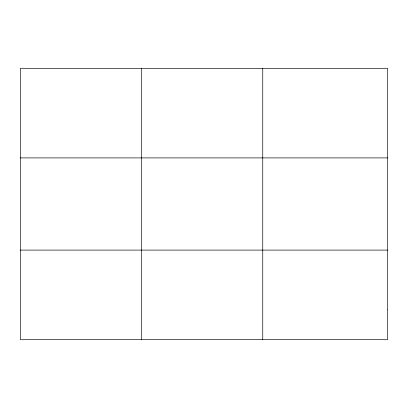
<?xml version="1.0" encoding="UTF-8"?>
<svg xmlns="http://www.w3.org/2000/svg" width="408" height="408" viewBox="0 0 408 408"><rect width="100%" height="100%" fill="white"/><g stroke="black" fill="none" stroke-linecap="round" stroke-linejoin="round"><path stroke-width="0.61" d="M141.576 68.411L141.576 339.589M262.752 68.411L262.752 339.589M20.4 157.901L387.6 157.901M20.4 250.099L387.6 250.099M387.6 309.759L387.6 339.589L20.4 339.589L20.4 68.411L387.6 68.411L387.6 309.759"/></g></svg>
